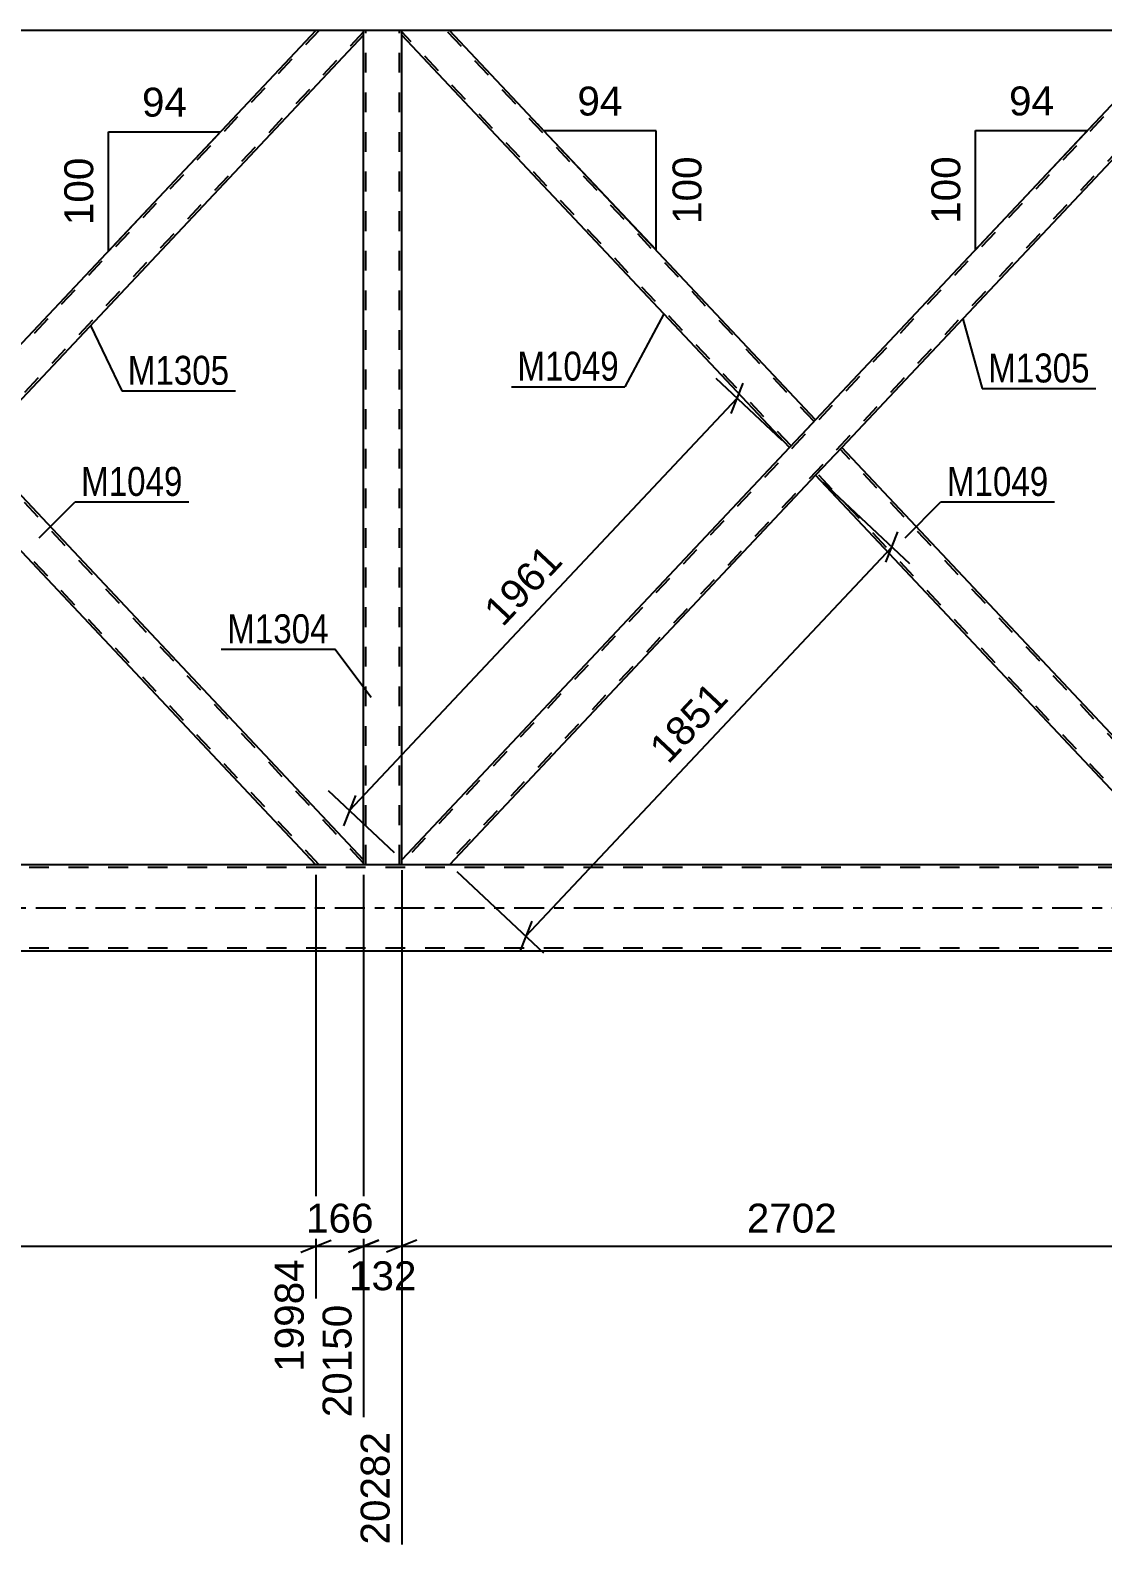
# Model space of a CAD drawing. Header units: millimetres. Extents: x -82 to 1107, y -546 to 295.
# Drawn here: x 503.7 to 609.8, y -154.8 to -4.3 of the extents above; entities that cross this region are included whole.
import ezdxf

# ---------------------------------------------------------------- set-up
doc = ezdxf.new("R2010")
doc.units = ezdxf.units.MM
doc.linetypes.add('DXK_LINE_DOT2', pattern=[3.9198, 1.9599, -1.9599])
doc.linetypes.add('DXK_LINE_DOT3', pattern=[5.9187, 2.979, -0.9799, 0.9799, -0.9799])
doc.styles.add('Arial', font='ARIAL.TTF', dxfattribs={"height": 0.2})
doc.styles.add('Arial Narrow', font='ARIALN.TTF', dxfattribs={"height": 0.2})

# ---------------------------------------------------------------- blocks, each defined once
blk = doc.blocks.new('Part-761553693-1451 - 1360')
at = {"color": 7, "linetype": 'DXK_LINE_DOT2'}
for p, q in [((532.25, -4.29), (454.73, -86.72)), ((536.67, -4.42), (459.15, -86.86)), ((536.67, -4.29), (531.94, -4.29)), ((495.7, -42.82), (493.11, -45.57)), ((498.29, -45.57), (495.7, -48.32)), ((459.46, -86.86), (454.73, -86.86))]:
    blk.add_line(p, q, dxfattribs=at)
at = {"color": 2, "linetype": 'Continuous'}
for p, q in [((531.94, -4.29), (495.7, -42.82)), ((536.67, -4.76), (536.67, -4.29)), ((536.67, -4.76), (498.29, -45.57)), ((493.11, -45.57), (454.73, -86.39)), ((495.7, -48.32), (459.46, -86.86)), ((454.73, -86.86), (454.73, -86.39))]:
    blk.add_line(p, q, dxfattribs=at)
blk = doc.blocks.new('Part-761553693-1476 - 1360')
at = {"color": 7, "linetype": 'DXK_LINE_DOT2'}
for p, q in [((540.44, -4.29), (536.67, -4.29)), ((536.67, -4.76), (536.67, -4.29)), ((536.9, -86.86), (536.9, -4.29)), ((540.21, -86.86), (540.21, -4.29)), ((540.44, -4.76), (540.44, -4.29)), ((536.67, -86.86), (536.67, -86.39)), ((540.44, -86.86), (536.67, -86.86)), ((540.44, -86.86), (540.44, -86.39))]:
    blk.add_line(p, q, dxfattribs=at)
at = {"color": 2, "linetype": 'Continuous'}
for p, q in [((536.67, -86.39), (536.67, -4.76)), ((540.44, -86.39), (540.44, -4.76))]:
    blk.add_line(p, q, dxfattribs=at)
blk = doc.blocks.new('Part-761553693-1532 - 1360')
at = {"color": 2, "linetype": 'Continuous'}
for p, q in [((498.29, -45.57), (495.7, -48.32)), ((536.67, -86.39), (498.29, -45.57)), ((531.94, -86.86), (495.7, -48.32)), ((536.67, -86.86), (536.67, -86.39))]:
    blk.add_line(p, q, dxfattribs=at)
at = {"color": 7, "linetype": 'DXK_LINE_DOT2'}
for p, q in [((536.67, -86.72), (498.13, -45.74)), ((495.86, -48.16), (495.87, -48.14)), ((532.25, -86.86), (495.86, -48.16)), ((536.67, -86.86), (531.94, -86.86))]:
    blk.add_line(p, q, dxfattribs=at)
blk = doc.blocks.new('Part-761553693-1666 - 1360')
at = {"color": 7, "linetype": 'DXK_LINE_DOT2'}
for p, q in [((681.9, -87.14), (12.96, -87.14)), ((545.18, -86.86), (22.39, -86.86)), ((681.9, -95.14), (12.96, -95.14))]:
    blk.add_line(p, q, dxfattribs=at)
at = {"color": 2, "linetype": 'Continuous'}
for p, q in [((622.84, -86.86), (454.27, -86.86)), ((681.9, -95.43), (12.96, -95.43))]:
    blk.add_line(p, q, dxfattribs=at)
at = {"color": 7, "linetype": 'DXK_LINE_DOT3'}
blk.add_line((12.96, -91.14), (681.9, -91.14), dxfattribs=at)
blk = doc.blocks.new('Part-761553693-1681 - 1360')
at = {"color": 2, "linetype": 'Continuous'}
blk.add_line((622.84, -4.29), (454.27, -4.29), dxfattribs=at)
blk = doc.blocks.new('Part-761553693-6351 - 1360')
at = {"color": 2, "linetype": 'Continuous'}
for p, q in [((584, -45.57), (581.41, -48.32)), ((622.39, -86.39), (584, -45.57)), ((617.65, -86.86), (581.41, -48.32)), ((622.39, -86.86), (622.39, -86.39))]:
    blk.add_line(p, q, dxfattribs=at)
at = {"color": 7, "linetype": 'DXK_LINE_DOT2'}
for p, q in [((622.39, -86.72), (583.85, -45.74)), ((581.57, -48.16), (581.58, -48.14)), ((617.97, -86.86), (581.57, -48.16)), ((622.39, -86.86), (617.65, -86.86))]:
    blk.add_line(p, q, dxfattribs=at)
blk = doc.blocks.new('Part-761553693-6338 - 1360')
at = {"color": 2, "linetype": 'Continuous'}
for p, q in [((540.44, -4.76), (540.44, -4.29)), ((581.41, -42.82), (545.18, -4.29)), ((578.83, -45.57), (540.44, -4.76)), ((581.1, -43.15), (578.83, -45.57)), ((581.41, -42.82), (581.1, -43.15))]:
    blk.add_line(p, q, dxfattribs=at)
at = {"color": 7, "linetype": 'DXK_LINE_DOT2'}
for p, q in [((545.18, -4.29), (540.44, -4.29)), ((578.98, -45.4), (540.44, -4.42)), ((581.26, -42.99), (544.86, -4.29)), ((581.39, -42.84), (581.1, -43.15)), ((578.98, -45.4), (578.99, -45.39))]:
    blk.add_line(p, q, dxfattribs=at)
blk = doc.blocks.new('Part-761553693-6339 - 1360')
at = {"color": 7, "linetype": 'DXK_LINE_DOT2'}
for p, q in [((617.97, -4.29), (540.44, -86.72)), ((622.39, -4.42), (544.86, -86.86)), ((622.39, -4.29), (617.65, -4.29)), ((581.41, -42.82), (578.83, -45.57)), ((584, -45.57), (581.41, -48.32)), ((545.18, -86.86), (540.44, -86.86))]:
    blk.add_line(p, q, dxfattribs=at)
at = {"color": 2, "linetype": 'Continuous'}
for p, q in [((617.65, -4.29), (581.41, -42.82)), ((622.39, -4.76), (622.39, -4.29)), ((622.39, -4.76), (584, -45.57)), ((578.83, -45.57), (540.44, -86.39)), ((581.41, -48.32), (545.18, -86.86)), ((540.44, -86.86), (540.44, -86.39))]:
    blk.add_line(p, q, dxfattribs=at)
blk = doc.blocks.new('StraightDimension-761553693-27641 - 1360')
at = {"color": 7, "linetype": 'Continuous'}
for p, q in [((536.67, -87.86), (536.67, -141.55)), ((540.44, -87.39), (540.44, -154.15)), ((535.17, -125.23), (538.17, -124.03)), ((536.67, -124.63), (540.44, -124.63)), ((541.94, -124.03), (538.94, -125.23))]:
    blk.add_line(p, q, dxfattribs=at)
at = {"color": 0}
blk.add_wipeout([(542.49, -129.58), (542.49, -125.38), (534.62, -125.38), (534.62, -129.58)], dxfattribs=at)
at = {"color": 0, "linetype": 'Continuous'}
blk.add_wipeout([(539.84, -142.43), (535.64, -142.43), (535.64, -154.75), (539.84, -154.75)], dxfattribs=at)
at = {"color": 3, "style": 'Arial'}
blk.add_text('132', height=2.865, dxfattribs=at).set_placement((535.22, -128.98))
at = {"color": 3, "linetype": 'Continuous', "style": 'Arial'}
blk.add_text('20282', height=2.865, rotation=90.0002, dxfattribs=at).set_placement((539.24, -154.15))
blk = doc.blocks.new('StraightDimension-761553693-27643 - 1360')
at = {"color": 7, "linetype": 'Continuous'}
for p, q in [((454.73, -87.39), (454.73, -154.15)), ((531.94, -87.86), (531.94, -137.05)), ((456.23, -124.03), (453.23, -125.23)), ((454.73, -124.63), (531.94, -124.63)), ((530.44, -125.23), (533.44, -124.03))]:
    blk.add_line(p, q, dxfattribs=at)
at = {"color": 0}
blk.add_wipeout([(498.38, -123.88), (498.38, -119.68), (488.29, -119.68), (488.29, -123.88)], dxfattribs=at)
at = {"color": 0, "linetype": 'Continuous'}
blk.add_wipeout([(531.34, -125.33), (527.14, -125.33), (527.14, -137.65), (531.34, -137.65)], dxfattribs=at)
at = {"color": 3, "style": 'Arial'}
blk.add_text('2702', height=2.865, dxfattribs=at).set_placement((488.89, -123.28))
at = {"color": 3, "linetype": 'Continuous', "style": 'Arial'}
blk.add_text('19984', height=2.865, rotation=90.0002, dxfattribs=at).set_placement((530.74, -137.05))
blk = doc.blocks.new('StraightDimension-761553693-27640 - 1360')
at = {"color": 7, "linetype": 'Continuous'}
for p, q in [((540.44, -87.39), (540.44, -154.15)), ((617.65, -87.86), (617.65, -137.05)), ((541.94, -124.03), (538.94, -125.23)), ((540.44, -124.63), (617.65, -124.63)), ((616.15, -125.23), (619.15, -124.03))]:
    blk.add_line(p, q, dxfattribs=at)
at = {"color": 0}
blk.add_wipeout([(584.09, -123.88), (584.09, -119.68), (574, -119.68), (574, -123.88)], dxfattribs=at)
at = {"color": 0, "linetype": 'Continuous'}
blk.add_wipeout([(617.05, -125.33), (612.85, -125.33), (612.85, -137.65), (617.05, -137.65)], dxfattribs=at)
at = {"color": 3, "style": 'Arial'}
blk.add_text('2702', height=2.865, dxfattribs=at).set_placement((574.6, -123.28))
at = {"color": 3, "linetype": 'Continuous', "style": 'Arial'}
blk.add_text('22984', height=2.865, rotation=90.0002, dxfattribs=at).set_placement((616.45, -137.05))
blk = doc.blocks.new('StraightDimension-761553693-27642 - 1360')
at = {"color": 7, "linetype": 'Continuous'}
for p, q in [((531.94, -87.86), (531.94, -137.05)), ((536.67, -87.86), (536.67, -141.55)), ((530.44, -125.23), (533.44, -124.03)), ((531.94, -124.63), (536.67, -124.63)), ((538.17, -124.03), (535.17, -125.23))]:
    blk.add_line(p, q, dxfattribs=at)
at = {"color": 0}
blk.add_wipeout([(538.24, -123.88), (538.24, -119.68), (530.37, -119.68), (530.37, -123.88)], dxfattribs=at)
at = {"color": 0, "linetype": 'Continuous'}
blk.add_wipeout([(536.07, -129.83), (531.87, -129.83), (531.87, -142.15), (536.07, -142.15)], dxfattribs=at)
at = {"color": 3, "style": 'Arial'}
blk.add_text('166', height=2.865, dxfattribs=at).set_placement((530.97, -123.28))
at = {"color": 3, "linetype": 'Continuous', "style": 'Arial'}
blk.add_text('20150', height=2.865, rotation=90.0002, dxfattribs=at).set_placement((535.47, -141.55))
blk = doc.blocks.new('AngleDimension-761553693-22549 - 1360')
at = {"color": 7, "linetype": 'Continuous'}
for p, q in [((511.4, -14.32), (522.5, -14.32)), ((511.4, -26.12), (522.5, -14.32)), ((511.4, -26.12), (511.4, -14.32)), ((521.89, -14.97), (522.5, -14.32))]:
    blk.add_line(p, q, dxfattribs=at)
at = {"color": 0}
for points in [[(519.77, -13.42), (519.77, -9.22), (514.13, -9.22), (514.13, -13.42)], [(510.5, -16.29), (506.3, -16.29), (506.3, -24.16), (510.5, -24.16)]]:
    blk.add_wipeout(points, dxfattribs=at)
at = {"color": 3, "style": 'Arial'}
blk.add_text('94', height=2.865, dxfattribs=at).set_placement((514.73, -12.82))
blk.add_text('100', height=2.865, rotation=90.0002, dxfattribs=at).set_placement((509.9, -23.56))
blk = doc.blocks.new('AngleDimension-761553693-22564 - 1360')
at = {"color": 7, "linetype": 'Continuous'}
for p, q in [((553.85, -13.51), (554.51, -14.21)), ((565.61, -14.21), (554.51, -14.21)), ((565.61, -26.01), (554.51, -14.21)), ((565.61, -26.01), (565.61, -14.21))]:
    blk.add_line(p, q, dxfattribs=at)
at = {"color": 0}
for points in [[(562.88, -13.31), (562.88, -9.11), (557.23, -9.11), (557.23, -13.31)], [(570.71, -16.17), (566.51, -16.17), (566.51, -24.04), (570.71, -24.04)]]:
    blk.add_wipeout(points, dxfattribs=at)
at = {"color": 3, "style": 'Arial'}
blk.add_text('94', height=2.865, dxfattribs=at).set_placement((557.83, -12.71))
blk.add_text('100', height=2.865, rotation=90.0002, dxfattribs=at).set_placement((570.11, -23.44))
blk = doc.blocks.new('StraightDimension-761553693-22151 - 1360')
at = {"color": 7, "linetype": 'Continuous'}
for p, q in [((578.1, -44.89), (571.56, -38.74)), ((573.05, -42.2), (574.23, -39.19)), ((535.26, -81.51), (573.64, -40.69)), ((539.71, -85.7), (533.18, -79.56)), ((535.85, -80), (534.67, -83.01))]:
    blk.add_line(p, q, dxfattribs=at)
at = {"color": 0}
blk.add_wipeout([(557.36, -56.91), (554.3, -54.03), (547.38, -61.39), (550.44, -64.26)], dxfattribs=at)
at = {"color": 3, "style": 'Arial'}
blk.add_text('1961', height=2.865, rotation=46.7591, dxfattribs=at).set_placement((550.42, -63.42))
blk = doc.blocks.new('StraightDimension-761553693-22181 - 1360')
at = {"color": 7, "linetype": 'Continuous'}
for p, q in [((582.14, -49.01), (590.7, -57.06)), ((588.37, -56.92), (589.55, -53.91)), ((552.72, -93.95), (588.96, -55.42)), ((545.9, -87.54), (554.47, -95.59)), ((553.31, -92.45), (552.13, -95.45))]:
    blk.add_line(p, q, dxfattribs=at)
at = {"color": 0}
blk.add_wipeout([(573.75, -70.49), (570.69, -67.61), (563.77, -74.97), (566.83, -77.85)], dxfattribs=at)
at = {"color": 3, "style": 'Arial'}
blk.add_text('1851', height=2.865, rotation=46.7591, dxfattribs=at).set_placement((566.81, -77))
blk = doc.blocks.new('AngleDimension-761553693-22579 - 1360')
at = {"color": 7, "linetype": 'Continuous'}
for p, q in [((608.98, -13.51), (608.33, -14.2)), ((597.23, -14.2), (608.33, -14.2)), ((597.23, -26), (608.33, -14.2)), ((597.23, -26), (597.23, -14.2))]:
    blk.add_line(p, q, dxfattribs=at)
at = {"color": 0}
for points in [[(605.61, -13.3), (605.61, -9.1), (599.96, -9.1), (599.96, -13.3)], [(596.33, -16.16), (592.13, -16.16), (592.13, -24.03), (596.33, -24.03)]]:
    blk.add_wipeout(points, dxfattribs=at)
at = {"color": 3, "style": 'Arial'}
blk.add_text('94', height=2.865, dxfattribs=at).set_placement((600.56, -12.7))
blk.add_text('100', height=2.865, rotation=90.0002, dxfattribs=at).set_placement((595.73, -23.43))
blk = doc.blocks.new('Mark-761553693-21092 - 1360')
at = {"color": 0}
blk.add_wipeout([(533.22, -64.94), (533.22, -61.94), (523.17, -61.94), (523.17, -64.94)], dxfattribs=at)
blk.add_wipeout([(533.22, -64.94), (533.22, -61.94), (523.17, -61.94), (523.17, -64.94)], dxfattribs=at)
at = {"color": 30, "linetype": 'Continuous'}
for p in [(522.57, -65.54), (537.43, -70.33)]:
    blk.add_line(p, (533.82, -65.54), dxfattribs=at)
at = {"color": 3, "style": 'Arial Narrow'}
blk.add_text('M1304', height=2.863, dxfattribs=at).set_placement((523.17, -64.94))
blk = doc.blocks.new('Mark-761553693-21083 - 1360')
at = {"color": 0}
blk.add_wipeout([(523.37, -39.36), (523.37, -36.36), (513.32, -36.36), (513.32, -39.36)], dxfattribs=at)
blk.add_wipeout([(523.37, -39.36), (523.37, -36.36), (513.32, -36.36), (513.32, -39.36)], dxfattribs=at)
at = {"color": 30, "linetype": 'Continuous'}
for p, q in [((509.63, -33.51), (512.72, -39.96)), ((512.72, -39.96), (523.97, -39.96))]:
    blk.add_line(p, q, dxfattribs=at)
at = {"color": 3, "style": 'Arial Narrow'}
blk.add_text('M1305', height=2.863, dxfattribs=at).set_placement((513.32, -39.36))
blk = doc.blocks.new('Mark-761553693-21260 - 1360')
at = {"color": 0}
blk.add_wipeout([(561.94, -38.95), (561.94, -35.95), (551.89, -35.95), (551.89, -38.95)], dxfattribs=at)
blk.add_wipeout([(561.94, -38.95), (561.94, -35.95), (551.89, -35.95), (551.89, -38.95)], dxfattribs=at)
at = {"color": 30, "linetype": 'Continuous'}
for p in [(566.38, -32.34), (551.29, -39.55)]:
    blk.add_line(p, (562.54, -39.55), dxfattribs=at)
at = {"color": 3, "style": 'Arial Narrow'}
blk.add_text('M1049', height=2.863, dxfattribs=at).set_placement((551.89, -38.95))
blk = doc.blocks.new('Mark-761553693-21116 - 1360')
at = {"color": 0}
blk.add_wipeout([(518.75, -50.36), (518.75, -47.36), (508.7, -47.36), (508.7, -50.36)], dxfattribs=at)
blk.add_wipeout([(518.75, -50.36), (518.75, -47.36), (508.7, -47.36), (508.7, -50.36)], dxfattribs=at)
at = {"color": 30, "linetype": 'Continuous'}
for p, q in [((504.56, -54.5), (508.1, -50.96)), ((508.1, -50.96), (519.35, -50.96))]:
    blk.add_line(p, q, dxfattribs=at)
at = {"color": 3, "style": 'Arial Narrow'}
blk.add_text('M1049', height=2.863, dxfattribs=at).set_placement((508.7, -50.36))
blk = doc.blocks.new('Mark-761553693-21149 - 1360')
at = {"color": 0}
blk.add_wipeout([(608.55, -39.13), (608.55, -36.13), (598.5, -36.13), (598.5, -39.13)], dxfattribs=at)
blk.add_wipeout([(608.55, -39.13), (608.55, -36.13), (598.5, -36.13), (598.5, -39.13)], dxfattribs=at)
at = {"color": 30, "linetype": 'Continuous'}
for p, q in [((595.97, -32.84), (597.9, -39.73)), ((597.9, -39.73), (609.15, -39.73))]:
    blk.add_line(p, q, dxfattribs=at)
at = {"color": 3, "style": 'Arial Narrow'}
blk.add_text('M1305', height=2.863, dxfattribs=at).set_placement((598.5, -39.13))
blk = doc.blocks.new('Mark-761553693-21170 - 1360')
at = {"color": 0}
blk.add_wipeout([(604.46, -50.36), (604.46, -47.36), (594.41, -47.36), (594.41, -50.36)], dxfattribs=at)
blk.add_wipeout([(604.46, -50.36), (604.46, -47.36), (594.41, -47.36), (594.41, -50.36)], dxfattribs=at)
at = {"color": 30, "linetype": 'Continuous'}
for p, q in [((590.27, -54.5), (593.81, -50.96)), ((593.81, -50.96), (605.06, -50.96))]:
    blk.add_line(p, q, dxfattribs=at)
at = {"color": 3, "style": 'Arial Narrow'}
blk.add_text('M1049', height=2.863, dxfattribs=at).set_placement((594.41, -50.36))

msp = doc.modelspace()

# ---------------------------------------------------------------- block references
for name in ['Part-761553693-1681 - 1360', 'Part-761553693-1451 - 1360', 'Part-761553693-1476 - 1360', 'Part-761553693-6338 - 1360', 'Part-761553693-6339 - 1360', 'Part-761553693-1532 - 1360', 'Part-761553693-6351 - 1360', 'Part-761553693-1666 - 1360']:
    msp.add_blockref(name, (0, 0))

# ---------------------------------------------------------------- next in the draw order: block references
for name in ['AngleDimension-761553693-22549 - 1360', 'AngleDimension-761553693-22564 - 1360', 'AngleDimension-761553693-22579 - 1360', 'Mark-761553693-21149 - 1360', 'Mark-761553693-21083 - 1360', 'StraightDimension-761553693-22151 - 1360', 'Mark-761553693-21116 - 1360', 'StraightDimension-761553693-27643 - 1360', 'StraightDimension-761553693-27641 - 1360']:
    msp.add_blockref(name, (0, 0))

# ---------------------------------------------------------------- next in the draw order: block references
for name in ['Mark-761553693-21260 - 1360', 'Mark-761553693-21092 - 1360', 'StraightDimension-761553693-27640 - 1360']:
    msp.add_blockref(name, (0, 0))

# ---------------------------------------------------------------- next in the draw order: block references
for name in ['StraightDimension-761553693-22181 - 1360', 'StraightDimension-761553693-27642 - 1360']:
    msp.add_blockref(name, (0, 0))

# ---------------------------------------------------------------- next in the draw order: block references
msp.add_blockref('Mark-761553693-21170 - 1360', (0, 0))

doc.saveas('drawing.dxf')
